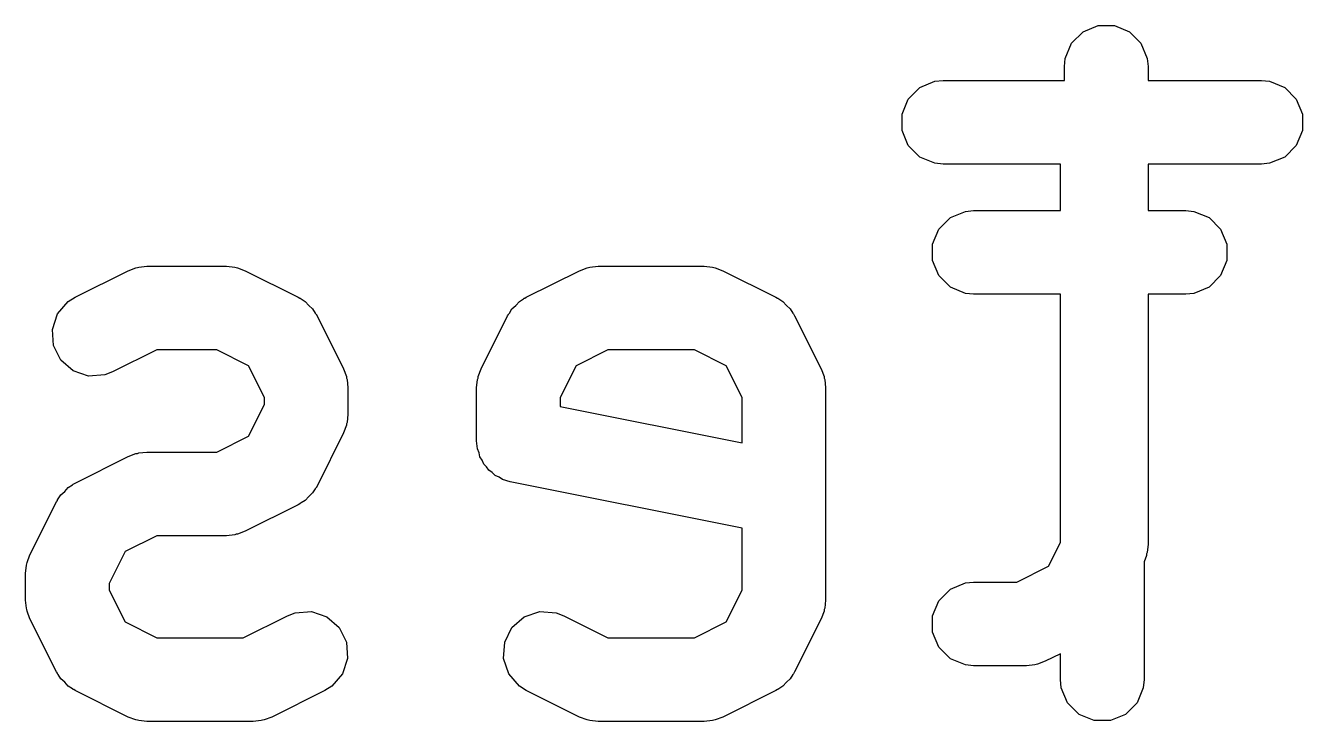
# Model space of a CAD drawing. Extents: x 2.55 to 11.37, y -10.03 to -5.53.
# Drawn here: x 2.7279 to 2.8181, y -8.0294 to -7.9802 of the extents above; entities that cross this region are included whole.
import ezdxf

# ---------------------------------------------------------------- set-up
doc = ezdxf.new("R2010")
doc.units = 0
doc.header["$MEASUREMENT"] = 0
doc.layers.add('BLACK', color=7, linetype='CONTINUOUS')

msp = doc.modelspace()

# ---------------------------------------------------------------- linework, layer by layer
at = {"layer": 'BLACK', "linetype": 'CONTINUOUS'}
for p, q in [((2.802645, -7.98064), (2.80371, -7.980199)), ((2.80371, -7.980199), (2.804862, -7.980199)), ((2.804862, -7.980199), (2.805926, -7.98064)), ((2.801831, -7.981455), (2.802645, -7.98064)), ((2.805926, -7.98064), (2.806741, -7.981455)), ((2.80139, -7.982519), (2.801831, -7.981455)), ((2.806741, -7.981455), (2.807182, -7.982519)), ((2.801333, -7.983095), (2.80139, -7.982519)), ((2.807182, -7.982519), (2.807239, -7.983095)), ((2.801333, -7.984079), (2.801333, -7.983095)), ((2.807239, -7.983095), (2.807239, -7.984079)), ((2.790301, -7.985392), (2.791116, -7.984577)), ((2.791116, -7.984577), (2.79218, -7.984136)), ((2.79218, -7.984136), (2.792756, -7.984079)), ((2.792756, -7.984079), (2.801333, -7.984079)), ((2.807239, -7.984079), (2.815253, -7.984079)), ((2.815253, -7.984079), (2.815829, -7.984136)), ((2.815829, -7.984136), (2.816894, -7.984577)), ((2.816894, -7.984577), (2.817708, -7.985392)), ((2.78986, -7.986456), (2.790301, -7.985392)), ((2.817708, -7.985392), (2.818149, -7.986456)), ((2.78986, -7.987608), (2.78986, -7.986456)), ((2.818149, -7.986456), (2.818149, -7.987608)), ((2.790301, -7.988673), (2.78986, -7.987608)), ((2.818149, -7.987608), (2.817708, -7.988673)), ((2.791116, -7.989487), (2.790301, -7.988673)), ((2.817708, -7.988673), (2.816894, -7.989487)), ((2.79218, -7.989928), (2.791116, -7.989487)), ((2.792756, -7.989985), (2.79218, -7.989928)), ((2.801052, -7.989985), (2.792756, -7.989985)), ((2.801052, -7.993266), (2.801052, -7.989985)), ((2.815253, -7.989985), (2.807239, -7.989985)), ((2.807239, -7.989985), (2.807239, -7.993266)), ((2.815829, -7.989928), (2.815253, -7.989985)), ((2.816894, -7.989487), (2.815829, -7.989928)), ((2.792457, -7.994578), (2.793272, -7.993763)), ((2.793272, -7.993763), (2.794336, -7.993323)), ((2.794336, -7.993323), (2.794912, -7.993266)), ((2.794912, -7.993266), (2.801052, -7.993266)), ((2.807239, -7.993266), (2.80991, -7.993266)), ((2.80991, -7.993266), (2.810486, -7.993323)), ((2.810486, -7.993323), (2.811551, -7.993763)), ((2.811551, -7.993763), (2.812365, -7.994578)), ((2.792016, -7.995643), (2.792457, -7.994578)), ((2.812365, -7.994578), (2.812806, -7.995643)), ((2.792016, -7.996795), (2.792016, -7.995643)), ((2.812806, -7.995643), (2.812806, -7.996795)), ((2.735193, -7.997515), (2.735733, -7.997308)), ((2.735733, -7.997308), (2.735839, -7.9973)), ((2.735839, -7.9973), (2.735937, -7.99726)), ((2.735937, -7.99726), (2.736513, -7.997203)), ((2.736513, -7.997203), (2.742137, -7.997203)), ((2.742137, -7.997203), (2.742713, -7.99726)), ((2.742713, -7.99726), (2.742811, -7.9973)), ((2.742811, -7.9973), (2.742917, -7.997308)), ((2.742917, -7.997308), (2.743458, -7.997515)), ((2.767064, -7.997515), (2.767604, -7.997308)), ((2.767604, -7.997308), (2.76771, -7.9973)), ((2.76771, -7.9973), (2.767808, -7.99726)), ((2.767808, -7.99726), (2.768384, -7.997203)), ((2.768384, -7.997203), (2.775883, -7.997203)), ((2.775883, -7.997203), (2.776459, -7.99726)), ((2.776459, -7.99726), (2.776557, -7.9973)), ((2.776557, -7.9973), (2.776663, -7.997308)), ((2.776663, -7.997308), (2.777204, -7.997515)), ((2.792457, -7.997859), (2.792016, -7.996795)), ((2.812806, -7.996795), (2.812365, -7.997859)), ((2.731443, -7.999389), (2.735193, -7.997515)), ((2.743458, -7.997515), (2.747207, -7.999389)), ((2.763314, -7.999389), (2.767064, -7.997515)), ((2.777204, -7.997515), (2.780953, -7.999389)), ((2.793272, -7.998674), (2.792457, -7.997859)), ((2.812365, -7.997859), (2.811551, -7.998674)), ((2.794336, -7.999115), (2.793272, -7.998674)), ((2.794912, -7.999171), (2.794336, -7.999115)), ((2.801052, -7.999171), (2.794912, -7.999171)), ((2.801052, -8.016706), (2.801052, -7.999171)), ((2.80991, -7.999171), (2.807239, -7.999171)), ((2.807239, -7.999171), (2.807239, -8.016841)), ((2.810486, -7.999115), (2.80991, -7.999171)), ((2.811551, -7.998674), (2.810486, -7.999115)), ((2.730198, -8.000568), (2.730953, -7.999698)), ((2.730953, -7.999698), (2.731443, -7.999389)), ((2.747207, -7.999389), (2.747304, -7.99945)), ((2.747304, -7.99945), (2.747349, -7.999465)), ((2.747349, -7.999465), (2.747406, -7.999514)), ((2.747406, -7.999514), (2.747697, -7.999698)), ((2.747697, -7.999698), (2.74794, -7.999977)), ((2.74794, -7.999977), (2.74822, -8.00022)), ((2.762302, -8.00022), (2.762582, -7.999977)), ((2.762582, -7.999977), (2.762824, -7.999698)), ((2.762824, -7.999698), (2.763116, -7.999514)), ((2.763116, -7.999514), (2.763172, -7.999465)), ((2.763172, -7.999465), (2.763218, -7.99945)), ((2.763218, -7.99945), (2.763314, -7.999389)), ((2.780953, -7.999389), (2.78105, -7.99945)), ((2.78105, -7.99945), (2.781095, -7.999465)), ((2.781095, -7.999465), (2.781152, -7.999514)), ((2.781152, -7.999514), (2.781443, -7.999698)), ((2.781443, -7.999698), (2.781686, -7.999977)), ((2.781686, -7.999977), (2.781965, -8.00022)), ((2.729834, -8.001661), (2.730198, -8.000568)), ((2.74822, -8.00022), (2.748403, -8.000511)), ((2.748403, -8.000511), (2.748452, -8.000568)), ((2.748452, -8.000568), (2.748467, -8.000613)), ((2.748467, -8.000613), (2.748528, -8.00071)), ((2.748528, -8.00071), (2.750403, -8.004459)), ((2.760119, -8.004459), (2.761994, -8.00071)), ((2.761994, -8.00071), (2.762054, -8.000613)), ((2.762054, -8.000613), (2.762069, -8.000568)), ((2.762069, -8.000568), (2.762118, -8.000511)), ((2.762118, -8.000511), (2.762302, -8.00022)), ((2.781965, -8.00022), (2.782149, -8.000511)), ((2.782149, -8.000511), (2.782198, -8.000568)), ((2.782198, -8.000568), (2.782213, -8.000613)), ((2.782213, -8.000613), (2.782274, -8.00071)), ((2.782274, -8.00071), (2.784149, -8.004459)), ((2.729916, -8.00281), (2.729834, -8.001661)), ((2.730431, -8.003841), (2.729916, -8.00281)), ((2.73721, -8.003108), (2.734084, -8.004671)), ((2.74144, -8.003108), (2.73721, -8.003108)), ((2.743686, -8.004231), (2.74144, -8.003108)), ((2.769081, -8.003108), (2.766835, -8.004231)), ((2.775186, -8.003108), (2.769081, -8.003108)), ((2.777432, -8.004231), (2.775186, -8.003108)), ((2.731301, -8.004596), (2.730431, -8.003841)), ((2.732394, -8.00496), (2.731301, -8.004596)), ((2.744809, -8.006477), (2.743686, -8.004231)), ((2.750403, -8.004459), (2.75061, -8.005)), ((2.759912, -8.005), (2.760119, -8.004459)), ((2.766835, -8.004231), (2.765713, -8.006477)), ((2.778555, -8.006477), (2.777432, -8.004231)), ((2.784149, -8.004459), (2.784355, -8.005)), ((2.733543, -8.004878), (2.732394, -8.00496)), ((2.734084, -8.004671), (2.733543, -8.004878)), ((2.75061, -8.005), (2.750617, -8.005106)), ((2.750617, -8.005106), (2.750658, -8.005204)), ((2.750658, -8.005204), (2.750714, -8.00578)), ((2.759807, -8.00578), (2.759864, -8.005204)), ((2.759864, -8.005204), (2.759904, -8.005106)), ((2.759904, -8.005106), (2.759912, -8.005)), ((2.784355, -8.005), (2.784363, -8.005106)), ((2.784363, -8.005106), (2.784404, -8.005204)), ((2.784404, -8.005204), (2.78446, -8.00578)), ((2.750714, -8.00578), (2.750714, -8.007655)), ((2.759807, -8.009529), (2.759807, -8.00578)), ((2.78446, -8.00578), (2.78446, -8.020778)), ((2.743686, -8.009203), (2.744809, -8.006958)), ((2.744809, -8.006958), (2.744809, -8.006477)), ((2.765713, -8.006477), (2.765713, -8.007109)), ((2.765713, -8.007109), (2.778555, -8.009677)), ((2.778555, -8.009677), (2.778555, -8.006477)), ((2.750714, -8.007655), (2.750658, -8.008231)), ((2.750403, -8.008975), (2.748528, -8.012725)), ((2.75061, -8.008435), (2.750403, -8.008975)), ((2.750617, -8.008329), (2.75061, -8.008435)), ((2.750658, -8.008231), (2.750617, -8.008329)), ((2.74144, -8.010326), (2.743686, -8.009203)), ((2.759864, -8.010105), (2.759807, -8.009529)), ((2.731443, -8.012513), (2.735193, -8.010638)), ((2.735193, -8.010638), (2.735733, -8.010431)), ((2.735733, -8.010431), (2.735839, -8.010423)), ((2.735839, -8.010423), (2.735937, -8.010383)), ((2.735937, -8.010383), (2.736513, -8.010326)), ((2.736513, -8.010326), (2.74144, -8.010326)), ((2.759974, -8.010373), (2.759864, -8.010105)), ((2.760031, -8.010657), (2.759974, -8.010373)), ((2.760193, -8.0109), (2.760031, -8.010657)), ((2.760305, -8.01117), (2.760193, -8.0109)), ((2.760509, -8.011374), (2.760305, -8.01117)), ((2.76067, -8.011615), (2.760509, -8.011374)), ((2.760913, -8.011778), (2.76067, -8.011615)), ((2.761119, -8.011985), (2.760913, -8.011778)), ((2.730953, -8.012821), (2.731245, -8.012637)), ((2.731245, -8.012637), (2.731301, -8.012588)), ((2.731301, -8.012588), (2.731347, -8.012573)), ((2.731347, -8.012573), (2.731443, -8.012513)), ((2.748528, -8.012725), (2.748467, -8.012821)), ((2.761387, -8.012095), (2.761119, -8.011985)), ((2.761627, -8.012256), (2.761387, -8.012095)), ((2.762181, -8.012425), (2.761627, -8.012256)), ((2.778555, -8.0157), (2.762181, -8.012425)), ((2.730198, -8.013691), (2.730247, -8.013635)), ((2.730247, -8.013635), (2.730431, -8.013343)), ((2.730431, -8.013343), (2.730711, -8.013101)), ((2.730711, -8.013101), (2.730953, -8.012821)), ((2.74794, -8.013457), (2.747697, -8.013737)), ((2.74822, -8.013215), (2.74794, -8.013457)), ((2.748403, -8.012923), (2.74822, -8.013215)), ((2.748452, -8.012866), (2.748403, -8.012923)), ((2.748467, -8.012821), (2.748452, -8.012866)), ((2.728248, -8.017583), (2.730123, -8.013833)), ((2.730123, -8.013833), (2.730183, -8.013737)), ((2.730183, -8.013737), (2.730198, -8.013691)), ((2.747207, -8.014045), (2.743458, -8.01592)), ((2.747304, -8.013985), (2.747207, -8.014045)), ((2.747349, -8.013969), (2.747304, -8.013985)), ((2.747406, -8.01392), (2.747349, -8.013969)), ((2.747697, -8.013737), (2.747406, -8.01392)), ((2.73721, -8.016232), (2.734964, -8.017355)), ((2.742137, -8.016232), (2.73721, -8.016232)), ((2.742713, -8.016175), (2.742137, -8.016232)), ((2.742811, -8.016134), (2.742713, -8.016175)), ((2.742917, -8.016127), (2.742811, -8.016134)), ((2.743458, -8.01592), (2.742917, -8.016127)), ((2.778555, -8.020081), (2.778555, -8.0157)), ((2.80021, -8.01839), (2.801052, -8.016706)), ((2.807239, -8.016841), (2.807182, -8.017417)), ((2.728033, -8.018229), (2.728041, -8.018123)), ((2.728041, -8.018123), (2.728248, -8.017583)), ((2.734964, -8.017355), (2.733842, -8.0196)), ((2.807134, -8.017621), (2.806957, -8.018082)), ((2.806957, -8.018082), (2.806957, -8.026402)), ((2.807141, -8.017515), (2.807134, -8.017621)), ((2.807182, -8.017417), (2.807141, -8.017515)), ((2.727936, -8.018903), (2.727993, -8.018327)), ((2.727936, -8.020778), (2.727936, -8.018903)), ((2.727993, -8.018327), (2.728033, -8.018229)), ((2.797965, -8.019513), (2.80021, -8.01839)), ((2.733842, -8.0196), (2.733842, -8.020081)), ((2.793272, -8.02001), (2.794336, -8.019569)), ((2.794336, -8.019569), (2.794912, -8.019513)), ((2.794912, -8.019513), (2.797965, -8.019513)), ((2.727993, -8.021354), (2.727936, -8.020778)), ((2.733842, -8.020081), (2.734964, -8.022327)), ((2.777432, -8.022327), (2.778555, -8.020081)), ((2.78446, -8.020778), (2.784404, -8.021354)), ((2.792016, -8.021889), (2.792457, -8.020825)), ((2.792457, -8.020825), (2.793272, -8.02001)), ((2.728033, -8.021452), (2.727993, -8.021354)), ((2.728041, -8.021558), (2.728033, -8.021452)), ((2.728248, -8.022099), (2.728041, -8.021558)), ((2.746441, -8.021887), (2.746982, -8.02168)), ((2.746982, -8.02168), (2.748131, -8.021598)), ((2.748131, -8.021598), (2.749224, -8.021962)), ((2.763172, -8.021962), (2.764265, -8.021598)), ((2.764265, -8.021598), (2.765414, -8.02168)), ((2.765414, -8.02168), (2.765955, -8.021887)), ((2.784355, -8.021558), (2.784149, -8.022099)), ((2.784363, -8.021452), (2.784355, -8.021558)), ((2.784404, -8.021354), (2.784363, -8.021452)), ((2.730123, -8.025848), (2.728248, -8.022099)), ((2.734964, -8.022327), (2.73721, -8.02345)), ((2.743315, -8.02345), (2.746441, -8.021887)), ((2.749224, -8.021962), (2.750094, -8.022717)), ((2.762302, -8.022717), (2.763172, -8.021962)), ((2.765955, -8.021887), (2.769081, -8.02345)), ((2.775186, -8.02345), (2.777432, -8.022327)), ((2.784149, -8.022099), (2.782274, -8.025848)), ((2.792016, -8.023041), (2.792016, -8.021889)), ((2.73721, -8.02345), (2.743315, -8.02345)), ((2.750094, -8.022717), (2.75061, -8.023748)), ((2.761787, -8.023748), (2.762302, -8.022717)), ((2.769081, -8.02345), (2.775186, -8.02345)), ((2.792457, -8.024106), (2.792016, -8.023041)), ((2.75061, -8.023748), (2.750691, -8.024897)), ((2.761705, -8.024897), (2.761787, -8.023748)), ((2.793272, -8.02492), (2.792457, -8.024106)), ((2.750691, -8.024897), (2.750327, -8.02599)), ((2.762069, -8.02599), (2.761705, -8.024897)), ((2.794336, -8.025361), (2.793272, -8.02492)), ((2.794912, -8.025418), (2.794336, -8.025361)), ((2.799238, -8.025361), (2.798662, -8.025418)), ((2.799336, -8.025321), (2.799238, -8.025361)), ((2.799441, -8.025313), (2.799336, -8.025321)), ((2.799982, -8.025106), (2.799441, -8.025313)), ((2.801052, -8.024571), (2.799982, -8.025106)), ((2.801052, -8.026402), (2.801052, -8.024571)), ((2.730183, -8.025944), (2.730123, -8.025848)), ((2.730198, -8.02599), (2.730183, -8.025944)), ((2.730247, -8.026046), (2.730198, -8.02599)), ((2.730431, -8.026338), (2.730247, -8.026046)), ((2.750327, -8.02599), (2.749572, -8.02686)), ((2.762824, -8.02686), (2.762069, -8.02599)), ((2.782149, -8.026046), (2.781965, -8.026338)), ((2.782198, -8.02599), (2.782149, -8.026046)), ((2.782213, -8.025944), (2.782198, -8.02599)), ((2.782274, -8.025848), (2.782213, -8.025944)), ((2.798662, -8.025418), (2.794912, -8.025418)), ((2.730711, -8.02658), (2.730431, -8.026338)), ((2.730953, -8.02686), (2.730711, -8.02658)), ((2.731245, -8.027044), (2.730953, -8.02686)), ((2.731301, -8.027093), (2.731245, -8.027044)), ((2.731347, -8.027108), (2.731301, -8.027093)), ((2.731443, -8.027169), (2.731347, -8.027108)), ((2.735193, -8.029043), (2.731443, -8.027169)), ((2.749082, -8.027169), (2.745333, -8.029043)), ((2.749572, -8.02686), (2.749082, -8.027169)), ((2.763314, -8.027169), (2.762824, -8.02686)), ((2.767064, -8.029043), (2.763314, -8.027169)), ((2.780953, -8.027169), (2.777204, -8.029043)), ((2.78105, -8.027108), (2.780953, -8.027169)), ((2.781095, -8.027093), (2.78105, -8.027108)), ((2.781152, -8.027044), (2.781095, -8.027093)), ((2.781443, -8.02686), (2.781152, -8.027044)), ((2.781686, -8.026581), (2.781443, -8.02686)), ((2.781965, -8.026338), (2.781686, -8.026581)), ((2.801109, -8.026978), (2.801052, -8.026402)), ((2.80155, -8.028043), (2.801109, -8.026978)), ((2.806901, -8.026978), (2.80646, -8.028043)), ((2.806957, -8.026402), (2.806901, -8.026978)), ((2.802364, -8.028857), (2.80155, -8.028043)), ((2.80646, -8.028043), (2.805645, -8.028857)), ((2.803429, -8.029298), (2.802364, -8.028857)), ((2.805645, -8.028857), (2.804581, -8.029298)), ((2.735733, -8.02925), (2.735193, -8.029043)), ((2.735839, -8.029258), (2.735733, -8.02925)), ((2.735937, -8.029298), (2.735839, -8.029258)), ((2.736513, -8.029355), (2.735937, -8.029298)), ((2.744012, -8.029355), (2.736513, -8.029355)), ((2.744588, -8.029298), (2.744012, -8.029355)), ((2.744686, -8.029258), (2.744588, -8.029298)), ((2.744792, -8.02925), (2.744686, -8.029258)), ((2.745333, -8.029043), (2.744792, -8.02925)), ((2.767604, -8.02925), (2.767064, -8.029043)), ((2.76771, -8.029258), (2.767604, -8.02925)), ((2.767808, -8.029298), (2.76771, -8.029258)), ((2.768384, -8.029355), (2.767808, -8.029298)), ((2.775883, -8.029355), (2.768384, -8.029355)), ((2.776459, -8.029298), (2.775883, -8.029355)), ((2.776557, -8.029258), (2.776459, -8.029298)), ((2.776663, -8.02925), (2.776557, -8.029258)), ((2.777204, -8.029043), (2.776663, -8.02925)), ((2.804581, -8.029298), (2.803429, -8.029298))]:
    msp.add_line(p, q, dxfattribs=at)

doc.saveas('drawing.dxf')
